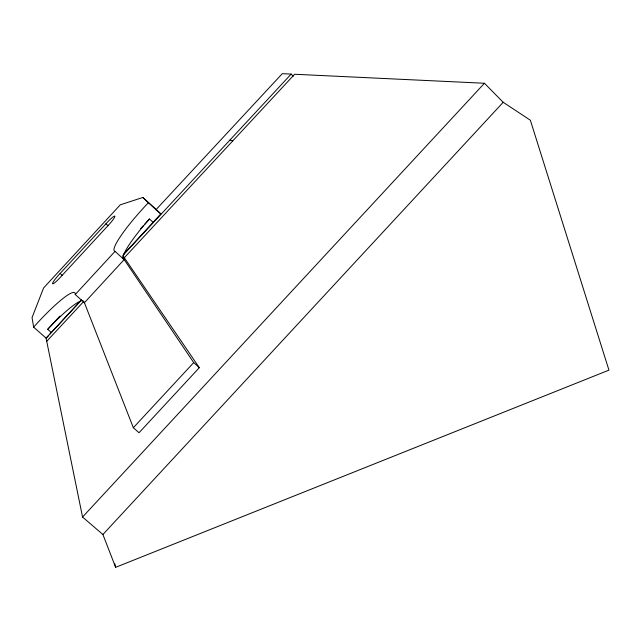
<?xml version="1.0" encoding="UTF-8"?>
<svg xmlns="http://www.w3.org/2000/svg" width="641" height="641" viewBox="0 0 641 641"><rect width="100%" height="100%" fill="white"/><g stroke="black" fill="none" stroke-linecap="round" stroke-linejoin="round"><path stroke-width="0.96" d="M123.272 254.661L160.835 213.926L142.831 197.468L120.268 204.824L43.596 287.945L32.05 317.583L33.636 327.158L46.224 338.232L48.804 335.395M153.111 222.323L149.505 219.006L146.973 221.834A52.578 8.285 -47.3 0 0 124.146 259.629L84.412 302.728L75.229 294.54A53.115 7.82 -48.3 0 0 33.636 327.158M50.094 333.977L81.223 300.228M60.134 273.451L105.957 223.765A10.472 1.402 -47.5 0 1 114.843 216.169A10.472 1.402 -47.5 0 1 107.688 225.985L61.047 276.551A10.512 1.394 -47.9 0 1 52.554 283.699A10.512 1.394 -47.9 0 1 60.134 273.451L62.297 275.382M75.229 294.54L115.043 251.368A52.666 7.868 -47.3 0 1 148.528 202.58M51.384 332.559L47.698 329.314L59.917 316.077M140.683 228.565L143.392 225.624M144.754 224.15L149.505 219.006M122.784 255.471L199.327 367.678L139.025 432.747L133.344 427.723L193.71 362.59L122.503 257.105M82.553 517.039L484.444 83.258L503.201 102.296L530.347 120.212L608.95 370.137L115.644 567.325L102.905 534.514L82.553 517.039L46.064 338.111L81.487 299.948M102.905 534.514L503.201 102.296M155.859 209.839L282.272 73.675L291.158 74.1L293.257 76.151M123.681 254.509L291.158 74.1M46.721 341.316L83.498 301.703M124.122 257.93L294.628 74.26L484.444 83.258M229.999 139.978L232.763 140.9M160.835 213.926L142.831 197.468M115.043 251.368L124.146 259.629M193.71 362.59L199.327 367.678M105.957 223.765L108.105 225.72M84.075 301.879L133.344 427.723M114.723 563.623L115.644 567.325M47.698 329.314A53.027 8.245 -48.3 0 1 83.05 300.549"/></g></svg>
